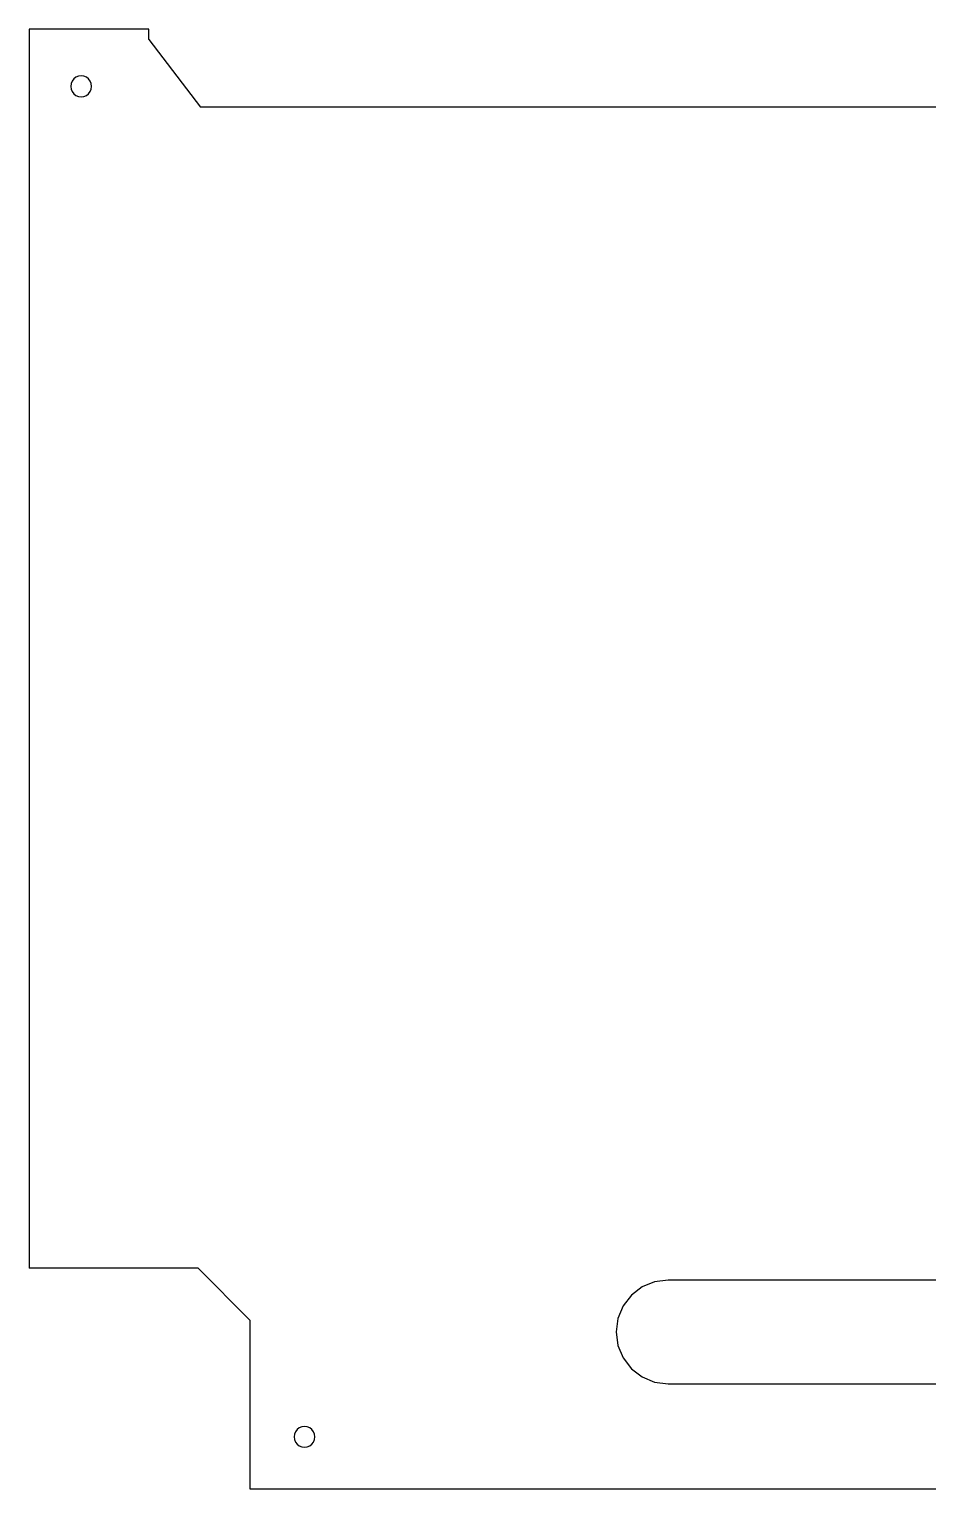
# Model space of a CAD drawing. Header units: metres. Extents: x 2022 to 2368, y 1788 to 2069.
# Drawn here: x 2022.5 to 2195.5, y 1787.8 to 2068.8 of the extents above; entities that cross this region are included whole.
import ezdxf

# ---------------------------------------------------------------- set-up
doc = ezdxf.new("R2010")
doc.units = ezdxf.units.M

msp = doc.modelspace()

# ---------------------------------------------------------------- linework, layer by layer
at = {"layer": 'GROUP0'}
for p, q in [((2045.49, 2068.81, 0), (2022.49, 2068.81, 0)), ((2022.49, 2068.81, 0), (2022.49, 1830.31, 0)), ((2045.49, 2066.81, 0), (2045.49, 2068.81, 0)), ((2045.49, 2066.81, 0), (2055.49, 2053.81, 0)), ((2031.97, 2059.75, 0), (2031.49, 2059.55, 0)), ((2032.49, 2059.81, 0), (2031.97, 2059.75, 0)), ((2033.01, 2059.75, 0), (2032.49, 2059.81, 0)), ((2033.49, 2059.55, 0), (2033.01, 2059.75, 0)), ((2030.56, 2058.33, 0), (2030.49, 2057.81, 0)), ((2030.49, 2057.81, 0), (2030.56, 2057.3, 0)), ((2030.76, 2058.81, 0), (2030.56, 2058.33, 0)), ((2030.56, 2057.3, 0), (2030.76, 2056.81, 0)), ((2031.07, 2059.23, 0), (2030.76, 2058.81, 0)), ((2031.49, 2059.55, 0), (2031.07, 2059.23, 0)), ((2033.9, 2059.23, 0), (2033.49, 2059.55, 0)), ((2034.22, 2058.81, 0), (2033.9, 2059.23, 0)), ((2034.42, 2058.33, 0), (2034.22, 2058.81, 0)), ((2034.22, 2056.81, 0), (2034.42, 2057.3, 0)), ((2034.49, 2057.81, 0), (2034.42, 2058.33, 0)), ((2034.42, 2057.3, 0), (2034.49, 2057.81, 0)), ((2030.76, 2056.81, 0), (2031.07, 2056.4, 0)), ((2031.07, 2056.4, 0), (2031.49, 2056.08, 0)), ((2031.49, 2056.08, 0), (2031.97, 2055.88, 0)), ((2031.97, 2055.88, 0), (2032.49, 2055.81, 0)), ((2032.49, 2055.81, 0), (2033.01, 2055.88, 0)), ((2033.01, 2055.88, 0), (2033.49, 2056.08, 0)), ((2033.49, 2056.08, 0), (2033.9, 2056.4, 0)), ((2033.9, 2056.4, 0), (2034.22, 2056.81, 0)), ((2336.49, 2053.81, 0), (2055.49, 2053.81, 0)), ((2054.99, 1830.31, 0), (2022.49, 1830.31, 0)), ((2054.99, 1830.31, 0), (2064.99, 1820.31, 0)), ((2140.49, 1826.67, 0), (2138.42, 1825.09, 0)), ((2142.9, 1827.67, 0), (2140.49, 1826.67, 0)), ((2145.49, 1828.01, 0), (2142.9, 1827.67, 0)), ((2245.49, 1828.01, 0), (2145.49, 1828.01, 0)), ((2138.42, 1825.09, 0), (2136.83, 1823.01, 0)), ((2136.83, 1823.01, 0), (2135.83, 1820.6, 0)), ((2064.99, 1820.31, 0), (2064.99, 1787.81, 0)), ((2135.83, 1820.6, 0), (2135.49, 1818.01, 0)), ((2135.49, 1818.01, 0), (2135.83, 1815.43)), ((2135.83, 1815.43), (2136.83, 1813.01, 0)), ((2136.83, 1813.01, 0), (2138.42, 1810.94, 0)), ((2138.42, 1810.94, 0), (2140.49, 1809.35, 0)), ((2140.49, 1809.35, 0), (2142.9, 1808.35, 0)), ((2142.9, 1808.35, 0), (2145.49, 1808.01, 0)), ((2145.49, 1808.01, 0), (2245.49, 1808.01, 0)), ((2073.76, 1798.81, 0), (2073.56, 1798.33, 0)), ((2074.07, 1799.23, 0), (2073.76, 1798.81, 0)), ((2074.49, 1799.55, 0), (2074.07, 1799.23, 0)), ((2074.97, 1799.75, 0), (2074.49, 1799.55, 0)), ((2075.49, 1799.81, 0), (2074.97, 1799.75, 0)), ((2076.01, 1799.75, 0), (2075.49, 1799.81, 0)), ((2076.49, 1799.55, 0), (2076.01, 1799.75, 0)), ((2076.9, 1799.23, 0), (2076.49, 1799.55, 0)), ((2077.22, 1798.81, 0), (2076.9, 1799.23, 0)), ((2077.42, 1798.33, 0), (2077.22, 1798.81, 0)), ((2073.56, 1798.33, 0), (2073.49, 1797.81, 0)), ((2073.49, 1797.81, 0), (2073.56, 1797.3, 0)), ((2073.56, 1797.3, 0), (2073.76, 1796.81, 0)), ((2073.76, 1796.81, 0), (2074.07, 1796.4, 0)), ((2074.07, 1796.4, 0), (2074.49, 1796.08, 0)), ((2074.49, 1796.08, 0), (2074.97, 1795.88, 0)), ((2074.97, 1795.88, 0), (2075.49, 1795.81, 0)), ((2075.49, 1795.81, 0), (2076.01, 1795.88, 0)), ((2076.01, 1795.88, 0), (2076.49, 1796.08, 0)), ((2076.49, 1796.08, 0), (2076.9, 1796.4, 0)), ((2076.9, 1796.4, 0), (2077.22, 1796.81, 0)), ((2077.22, 1796.81, 0), (2077.42, 1797.3, 0)), ((2077.49, 1797.81, 0), (2077.42, 1798.33, 0)), ((2077.42, 1797.3, 0), (2077.49, 1797.81, 0)), ((2064.99, 1787.81, 0), (2325.99, 1787.81, 0))]:
    msp.add_line(p, q, dxfattribs=at)

doc.saveas('drawing.dxf')
